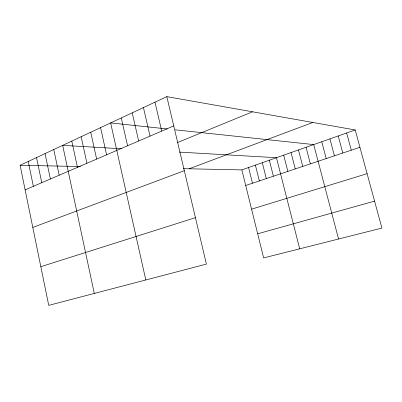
<?xml version="1.0" encoding="UTF-8"?>
<svg xmlns="http://www.w3.org/2000/svg" width="402" height="402" viewBox="0 0 402 402"><rect width="100%" height="100%" fill="white"/><g stroke="black" fill="none" stroke-linecap="round" stroke-linejoin="round"><path stroke-width="0.6" d="M166.825 96.636L206.407 264.104L48.727 305.364L20.1 165.277L166.825 96.636L355.217 129.967L381.9 228.07L263.652 257.923L241.853 169.895L183.257 168.674M25.125 189.875L173.744 125.906M177.267 142.635L252.551 111.801M189.076 168.8L312.806 122.464M32.798 227.416L184.327 170.694M241.853 169.895L355.217 129.967M245.712 185.483L359.936 147.303M40.823 266.682L195.432 217.673M251.577 209.166L367.106 173.674M257.677 233.793L374.574 201.136M20.1 165.277L80.5 166.534M121.339 148.75L62.672 145.363L94.294 293.44M179.312 152.097L276.46 157.705L299.696 248.823M167.322 128.972L110.63 122.927L145.805 279.963M175.126 129.806L313.721 144.584L338.554 239.014M346.65 132.982L351.298 150.192M338.218 135.951L342.795 153.031M329.921 138.876L334.434 155.825M321.756 141.75L326.208 158.574M306.043 147.288L310.374 163.87M298.48 149.951L302.756 166.413M291.028 152.574L295.249 168.925M283.691 155.162L287.857 171.393M269.335 160.217L273.395 176.227M262.315 162.689L266.32 178.594M255.396 165.127L259.35 180.92M248.577 167.528L252.481 183.217M154.971 102.183L161.725 131.082M143.434 107.58L150.031 136.112M132.208 112.831L138.65 141.012M121.278 117.947L127.575 145.78M100.56 127.64L106.585 154.81M90.736 132.233L96.641 159.097M81.154 136.715L86.932 163.272M71.802 141.092L77.46 167.348M53.757 149.534L59.194 175.212M45.049 153.604L50.381 179.006M36.542 157.584L41.768 182.714M28.23 161.473L33.351 186.332"/></g></svg>
